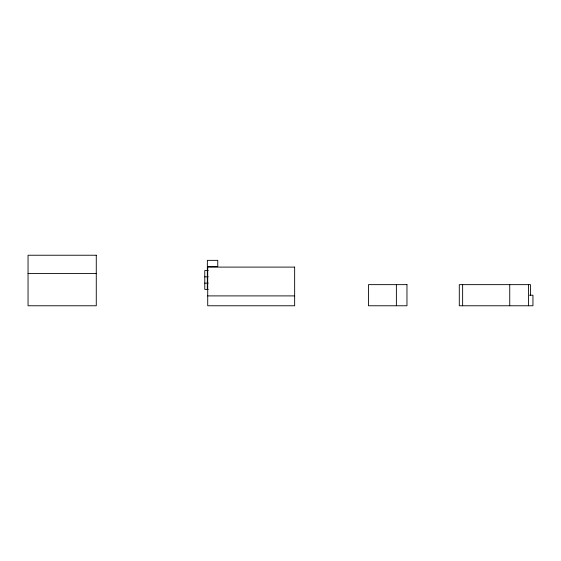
<?xml version="1.0" encoding="UTF-8"?>
<svg xmlns="http://www.w3.org/2000/svg" width="561" height="561" viewBox="0 0 561 561"><rect width="100%" height="100%" fill="white"/><g stroke="black" fill="none" stroke-linecap="round" stroke-linejoin="round"><path stroke-width="0.84" d="M207.367 266.636L217.766 266.636L217.766 260.353L207.367 260.353L207.304 289.406M208.236 270.57L204.772 270.57L204.772 289.406L208.236 289.406M28.05 273.495L96.275 273.495M204.772 276.846L208.236 276.846M204.772 283.13L208.236 283.13M529.493 295.205L532.95 295.205L532.95 305.766L459.291 305.766L459.291 284.644L530.418 284.644L530.418 295.205M207.717 295.899L294.651 295.899M528.455 284.644L528.455 305.766M509.739 284.644L509.739 305.766M462.636 284.644L462.636 305.766M396.375 284.644L396.375 305.766M96.275 255.234L28.05 255.234L28.05 305.766L96.275 305.766L96.275 255.234M294.651 267.106L207.717 267.106L207.717 305.766L294.651 305.766L294.651 267.106M406.963 284.644L368.458 284.644L368.458 305.766L406.963 305.766L406.963 284.644"/></g></svg>
